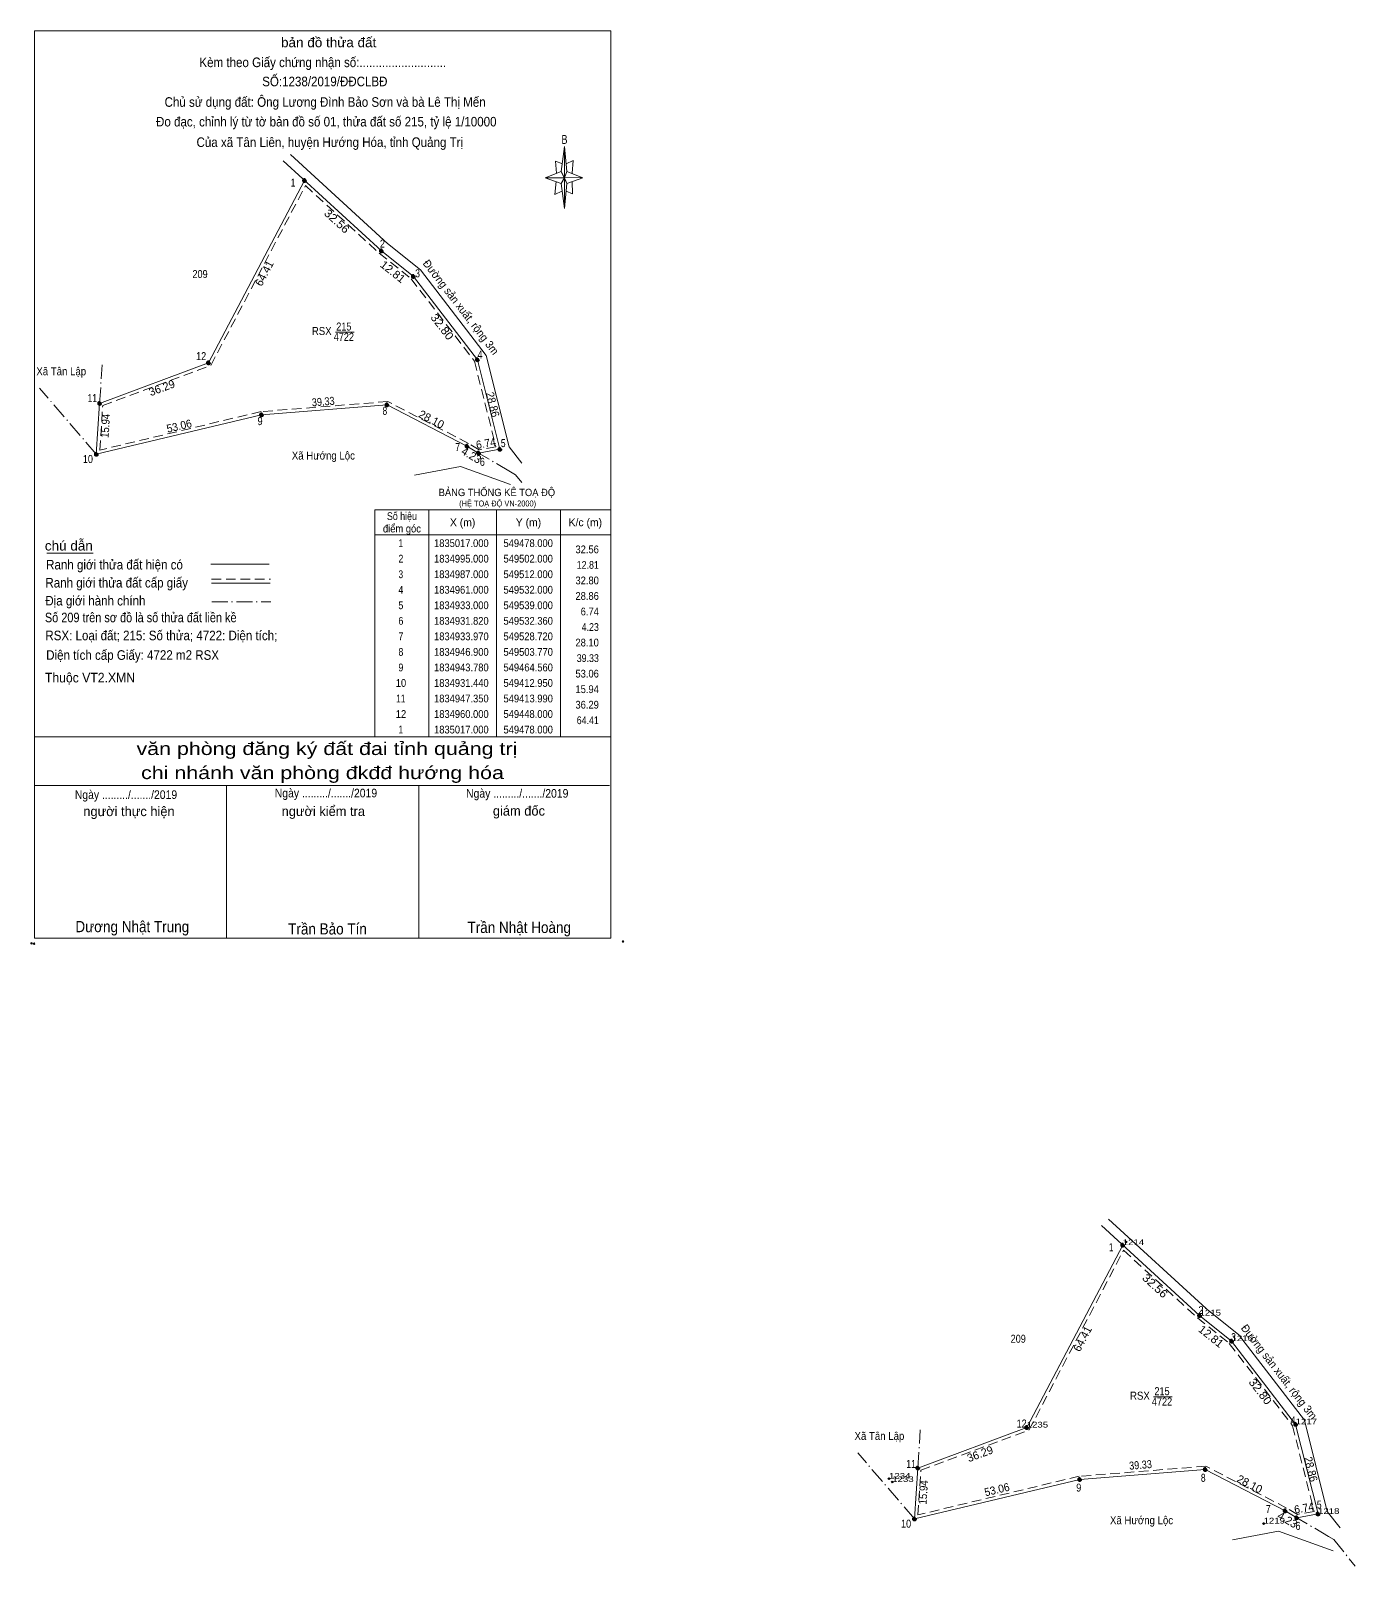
# Model space of a CAD drawing. Header units: metres. Extents: x 548628 to 549551, y 1834689 to 1835396.
# Drawn here: x 549136.9 to 549550.6, y 1834916.6 to 1835396.5 of the extents above; entities that cross this region are included whole.
import ezdxf
from ezdxf.enums import TextEntityAlignment as Align

# ---------------------------------------------------------------- set-up
doc = ezdxf.new("R2010")
doc.units = ezdxf.units.M
doc.header["$PDMODE"] = 32
doc.header["$PDSIZE"] = 0.5
doc.linetypes.add('DOT_DASHED', pattern=[7.7, 5, -1.2, 0.3, -1.2])
doc.linetypes.add('MEDIUM_DASHED', pattern=[4.5, 3, -1.5])
for name, color, linetype, lineweight in [('1', 7, 'MEDIUM_DASHED', 13), ('10', 7, 'Continuous', 13), ('17', 7, 'Continuous', 13), ('25', 7, 'DOT_DASHED', 13), ('46', 7, 'Continuous', 13), ('5', 7, 'Continuous', 13), ('55', 7, 'Continuous', 13), ('57', 7, 'DOT_DASHED', 13), ('6', 7, 'Continuous', 13), ('63', 7, 'MEDIUM_DASHED', 13)]:
    doc.layers.add(name, color=color, linetype=linetype, lineweight=lineweight)
doc.layers.add('12', color=7, linetype='Continuous')
doc.layers.add('7', color=7, linetype='Continuous')

msp = doc.modelspace()

# ---------------------------------------------------------------- hatches: boundary and pattern name
at = {"layer": '63'}
for points in [[(549223.02, 1835349.68, 1), (549221.82, 1835349.68, 1)], [(549247.02, 1835327.68, 1), (549245.82, 1835327.68, 1)], [(549257.02, 1835319.68, 1), (549255.82, 1835319.68, 1)], [(549193.02, 1835292.68, 1), (549191.82, 1835292.68, 1)], [(549277.02, 1835293.68, 1), (549275.82, 1835293.68, 1)], [(549159.01, 1835280.03, 1), (549157.81, 1835280.03, 1)], [(549248.79, 1835279.58, 1), (549247.59, 1835279.58, 1)], [(549209.58, 1835276.46, 1), (549208.38, 1835276.46, 1)], [(549157.97, 1835264.12, 1), (549156.77, 1835264.12, 1)], [(549273.74, 1835266.65, 1), (549272.54, 1835266.65, 1)], [(549277.37, 1835264.5, 1), (549276.17, 1835264.5, 1)], [(549284.02, 1835265.68, 1), (549282.82, 1835265.68, 1)], [(549478.6, 1835017, 1), (549477.4, 1835017, 1)], [(549502.6, 1834995, 1), (549501.4, 1834995, 1)], [(549512.6, 1834987, 1), (549511.4, 1834987, 1)], [(549532.6, 1834961, 1), (549531.4, 1834961, 1)], [(549448.6, 1834960, 1), (549447.4, 1834960, 1)], [(549414.59, 1834947.35, 1), (549413.39, 1834947.35, 1)], [(549504.37, 1834946.9, 1), (549503.17, 1834946.9, 1)], [(549465.16, 1834943.78, 1), (549463.96, 1834943.78, 1)], [(549529.32, 1834933.97, 1), (549528.12, 1834933.97, 1)], [(549539.6, 1834933, 1), (549538.4, 1834933, 1)], [(549413.55, 1834931.44, 1), (549412.35, 1834931.44, 1)], [(549532.95, 1834931.82, 1), (549531.75, 1834931.82, 1)]]:
    msp.add_hatch(color=256, dxfattribs=at).paths.add_polyline_path(points)

# ---------------------------------------------------------------- linework, layer by layer
at = {"layer": '1'}
for points in [[(549222.7, 1835348.07), (549245.77, 1835326.92), (549255.7, 1835318.97), (549275.5, 1835293.24), (549282.19, 1835266.48), (549276.97, 1835265.55), (549273.62, 1835267.53), (549248.4, 1835280.6), (549208.82, 1835277.45), (549158.46, 1835265.41), (549159.37, 1835279.32), (549193.13, 1835291.88)], [(549478.28, 1835015.39), (549501.35, 1834994.24), (549511.28, 1834986.29), (549531.08, 1834960.56), (549537.77, 1834933.8), (549532.55, 1834932.87), (549529.2, 1834934.85), (549503.98, 1834947.92), (549464.4, 1834944.77), (549414.04, 1834932.73), (549414.95, 1834946.64), (549448.71, 1834959.2)]]:
    msp.add_lwpolyline(points, close=True, dxfattribs=at)
at = {"layer": '10'}
for points in [[(549215.74, 1835355.8), (549246.42, 1835327.68), (549256.42, 1835319.68), (549276.42, 1835293.68), (549283.42, 1835265.68), (549276.77, 1835264.5)], [(549222.42, 1835349.68), (549192.42, 1835292.68), (549158.41, 1835280.03)], [(549471.32, 1835023.12), (549502, 1834995), (549512, 1834987), (549532, 1834961), (549539, 1834933), (549532.35, 1834931.82)], [(549478, 1835017), (549448, 1834960), (549413.99, 1834947.35)]]:
    msp.add_lwpolyline(points, dxfattribs=at)
at = {"layer": '17'}
msp.add_line((549141.91, 1835233.23), (549156.39, 1835233.23), dxfattribs=at)
at = {"layer": '25'}
for p, q in [((549157.37, 1835264.12), (549139.63, 1835284.81)), ((549412.95, 1834931.44), (549395.21, 1834952.13))]:
    msp.add_line(p, q, dxfattribs=at)
at = {"layer": '25', "linetype": 'Continuous'}
for p, q in [((549271.09, 1835260.33), (549256.74, 1835257.62)), ((549526.67, 1834927.65), (549512.32, 1834924.94))]:
    msp.add_line(p, q, dxfattribs=at)
at = {"layer": '46'}
for p, q in [((549157.37, 1835264.12), (549208.98, 1835276.46)), ((549412.95, 1834931.44), (549464.56, 1834943.78))]:
    msp.add_line(p, q, dxfattribs=at)
at = {"layer": '5'}
for p, q in [((549302.57, 1835352.51), (549303.57, 1835360.31)), ((549302.57, 1835348.71), (549297.57, 1835350.51)), ((549304.37, 1835352.51), (549309.37, 1835350.51)), ((549304.37, 1835348.71), (549303.57, 1835340.91)), ((549306.17, 1835345.51), (549304.17, 1835346.31)), ((549305.97, 1835349.31), (549306.17, 1835345.51)), ((549138.07, 1835175.87), (549318.07, 1835175.87)), ((549138.07, 1835160.67), (549317.67, 1835160.67)), ((549138.07, 1835160.67), (549317.67, 1835160.67)), ((549138.07, 1835160.67), (549317.67, 1835160.67)), ((549198.07, 1835112.87), (549198.07, 1835160.67)), ((549258.07, 1835112.87), (549258.07, 1835160.67))]:
    msp.add_line(p, q, dxfattribs=at)
for points in [[(549138.07, 1835396.47), (549318.07, 1835396.47), (549318.07, 1835112.87), (549138.07, 1835112.87)], [(549303.57, 1835360.31), (549304.37, 1835352.51), (549303.57, 1835350.51)], [(549303.57, 1835350.51), (549297.57, 1835350.51), (549302.57, 1835352.51), (549304.37, 1835348.71), (549309.37, 1835350.51), (549303.57, 1835350.71)], [(549303.57, 1835350.51), (549303.57, 1835340.91), (549302.57, 1835348.71)]]:
    msp.add_lwpolyline(points, close=True, dxfattribs=at)
for points in [[(549302.97, 1835354.91), (549300.77, 1835355.71), (549301.17, 1835351.91)], [(549304.17, 1835354.91), (549306.37, 1835355.91), (549305.97, 1835351.91)], [(549303.57, 1835350.51), (549302.57, 1835352.51), (549297.57, 1835350.51)], [(549303.57, 1835350.51), (549304.37, 1835348.71), (549309.37, 1835350.51)], [(549300.97, 1835349.31), (549300.57, 1835345.31), (549302.77, 1835346.31)], [(549318.07, 1835112.87), (549138.07, 1835112.87), (549138.07, 1835160.67)]]:
    msp.add_lwpolyline(points, dxfattribs=at)
for p in [(549137.13, 1835111.33), (549137.93, 1835111.19)]:
    msp.add_point(p, dxfattribs=at)
at = {"layer": '55'}
for p, q in [((549217.99, 1835357.81), (549248.45, 1835329.89)), ((549248.29, 1835330.02), (549258.6, 1835321.78)), ((549258.6, 1835321.78), (549279.18, 1835295.02)), ((549279.18, 1835295.02), (549286.33, 1835266.41)), ((549286.33, 1835266.41), (549290.34, 1835261.36)), ((549286.7, 1835254.64), (549271.09, 1835260.33)), ((549473.57, 1835025.13), (549504.03, 1834997.21)), ((549503.87, 1834997.34), (549514.18, 1834989.1)), ((549514.18, 1834989.1), (549534.76, 1834962.34)), ((549534.76, 1834962.34), (549541.91, 1834933.73)), ((549541.91, 1834933.73), (549545.92, 1834928.68)), ((549543.74, 1834921.43), (549526.67, 1834927.65))]:
    msp.add_line(p, q, dxfattribs=at)
for points in [[(549158.41, 1835280.03), (549192.42, 1835292.68), (549222.42, 1835349.68)], [(549246.42, 1835327.68), (549256.42, 1835319.68), (549276.42, 1835293.68), (549283.42, 1835265.68)], [(549413.99, 1834947.35), (549448, 1834960), (549478, 1835017)], [(549502, 1834995), (549512, 1834987), (549532, 1834961), (549539, 1834933)]]:
    msp.add_lwpolyline(points, dxfattribs=at)
at = {"layer": '57'}
for p, q in [((549158.41, 1835280.03), (549159.19, 1835292.02)), ((549286.7, 1835258.65), (549276.78, 1835264.5)), ((549413.99, 1834947.35), (549414.77, 1834959.34)), ((549542.28, 1834925.97), (549532.36, 1834931.82))]:
    msp.add_line(p, q, dxfattribs=at)
at = {"layer": '57', "linetype": 'Continuous'}
for p, q in [((549158.41, 1835280.03), (549157.37, 1835264.12)), ((549413.99, 1834947.35), (549412.95, 1834931.44))]:
    msp.add_line(p, q, dxfattribs=at)
for points in [[(549276.77, 1835264.5), (549273.14, 1835266.65), (549248.19, 1835279.58), (549208.98, 1835276.46)], [(549532.35, 1834931.82), (549528.72, 1834933.97), (549503.77, 1834946.9), (549464.56, 1834943.78)]]:
    msp.add_lwpolyline(points, dxfattribs=at)
at = {"layer": '57'}
for points in [[(549286.7, 1835258.65), (549288.33, 1835257.69), (549290.27, 1835255.28)], [(549542.28, 1834925.97), (549543.91, 1834925.01), (549550.64, 1834916.65)]]:
    msp.add_lwpolyline(points, dxfattribs=at)
at = {"layer": '6'}
for p, q in [((549193.11, 1835229.75), (549211.39, 1835229.75)), ((549193.39, 1835223.89), (549211.67, 1835223.89))]:
    msp.add_line(p, q, dxfattribs=at)
at = {"layer": '6', "linetype": 'MEDIUM_DASHED'}
msp.add_line((549193.39, 1835225.13), (549211.79, 1835225.13), dxfattribs=at)
at = {"layer": '6'}
msp.add_point((549321.87, 1835111.87), dxfattribs=at)
at = {"layer": '63', "linetype": 'Continuous'}
for p, q in [((549232.05, 1835302.29), (549237.91, 1835302.29)), ((549261.27, 1835246.73), (549261.27, 1835175.86)), ((549282.34, 1835246.73), (549282.34, 1835175.86)), ((549302.41, 1835246.73), (549302.41, 1835175.86)), ((549244.41, 1835238.97), (549318.07, 1835238.97)), ((549487.63, 1834969.61), (549493.49, 1834969.61))]:
    msp.add_line(p, q, dxfattribs=at)
at = {"layer": '63', "linetype": 'DOT_DASHED'}
msp.add_line((549193.45, 1835218.05), (549211.85, 1835218.05), dxfattribs=at)
at = {"layer": '63', "linetype": 'Continuous'}
msp.add_lwpolyline([(549244.41, 1835246.73), (549318.07, 1835246.73), (549318.07, 1835175.86), (549244.41, 1835175.86)], close=True, dxfattribs=at)
at = {"layer": '63'}
for centre in [(549222.42, 1835349.68), (549246.42, 1835327.68), (549256.42, 1835319.68), (549192.42, 1835292.68), (549276.42, 1835293.68), (549158.41, 1835280.03), (549248.19, 1835279.58), (549208.98, 1835276.46), (549157.37, 1835264.12), (549273.14, 1835266.65), (549276.77, 1835264.5), (549283.42, 1835265.68), (549478, 1835017), (549502, 1834995), (549512, 1834987), (549532, 1834961), (549448, 1834960), (549413.99, 1834947.35), (549503.77, 1834946.9), (549464.56, 1834943.78), (549528.72, 1834933.97), (549539, 1834933), (549412.95, 1834931.44), (549532.35, 1834931.82)]:
    msp.add_circle(centre, 0.6, dxfattribs=at)
at = {"layer": '7'}
for p in [(549478, 1835017), (549479, 1835018), (549502, 1834995), (549512, 1834987), (549532, 1834961), (549448, 1834960), (549405, 1834944), (549406, 1834943), (549539, 1834933), (549522, 1834930)]:
    msp.add_point(p, dxfattribs=at)

# ---------------------------------------------------------------- texts
at = {"layer": '1'}
for s, width, p in [('209', 0.85, (549189.775, 1835319.18)), ('RSX', 0.9, (549227.78, 1835301.39)), ('4722', 0.85, (549234.69, 1835299.56)), ('215', 0.85, (549234.69, 1835302.79)), ('209', 0.85, (549445.355, 1834986.5)), ('RSX', 0.9, (549483.36, 1834968.71)), ('215', 0.85, (549490.27, 1834970.11)), ('4722', 0.85, (549490.27, 1834966.88))]:
    msp.add_text(s, height=2.5, dxfattribs=dict(at, width=width)).set_placement(p, align=Align.CENTER)
for s, height, width, p in [('BẢNG THỐNG KÊ TOẠ ĐỘ ', 2.3, 0.95, (549264.32, 1835251.05)), ('(HỆ TOẠ ĐỘ VN-2000)', 1.86, 0.9, (549270.72, 1835247.81))]:
    msp.add_text(s, height=height, dxfattribs=dict(at, width=width)).set_placement(p)
at = {"layer": '12', "width": 1.25}
for s, p in [('1214', (549478, 1835017)), ('1215', (549502, 1834995)), ('1216', (549512, 1834987)), ('1235', (549448, 1834960)), ('1217', (549532, 1834961)), ('1234', (549405, 1834944)), ('1233', (549406, 1834943)), ('1218', (549539, 1834933)), ('1219', (549522, 1834930))]:
    msp.add_text(s, height=1.8, dxfattribs=at).set_placement(p)
at = {"layer": '5'}
for s, height, width, p in [('bản đồ thửa đất', 3, 1.05, (549229.95, 1835391.31)), ('Kèm theo Giấy chứng nhận số:...........................', 3, 0.9, (549228.11, 1835385.09)), ('SỐ:1238/2019/ĐĐCLBĐ', 3, 0.9, (549228.755, 1835379.11)), ('Chủ sử dụng đất: Ông Lương Đình Bảo Sơn và bà Lê Thị Mến', 3, 0.9, (549228.85, 1835372.69)), ('Đo đạc, chỉnh lý từ tờ bản đồ số 01, thửa đất số 215, tỷ lệ 1/10000 ', 3, 0.9, (549229.705, 1835366.55)), ('Của xã Tân Liên, huyện Hướng Hóa, tỉnh Quảng Trị', 3, 0.9, (549230.305, 1835360.13)), ('B', 2.755, 0.75, (549303.63, 1835361.11)), ('văn phòng đăng ký đất đai tỉnh quảng trị', 4, 1.25, (549229.4, 1835170.15)), ('chi nhánh văn phòng đkđđ hướng hóa', 4, 1.25, (549228.02, 1835162.63)), ('Ngày ........./......./2019', 2.7, 0.9, (549166.635, 1835156.41)), ('Ngày ........./......./2019', 2.7, 0.9, (549229.1, 1835156.91)), ('Ngày ........./......./2019', 2.7, 0.9, (549288.86, 1835156.81)), ('Dương Nhật Trung', 3.5, 0.9, (549168.615, 1835114.79)), ('Trần Bảo Tín', 3.5, 0.9, (549229.595, 1835114.07)), ('Trần Nhật Hoàng', 3.5, 0.9, (549289.48, 1835114.53))]:
    msp.add_text(s, height=height, dxfattribs=dict(at, width=width)).set_placement(p, align=Align.CENTER)
for s, p in [('người thực hiện', (549167.57, 1835151.05)), ('người kiểm tra', (549228.28, 1835151.09)), ('giám đốc', (549289.38, 1835151.21))]:
    msp.add_text(s, height=3, dxfattribs=at).set_placement(p, align=Align.CENTER)
at = {"layer": '6'}
for s, width, p in [('chú dẫn', 1.05, (549141.29, 1835234.05)), ('Ranh giới thửa đất hiện có ', 0.9, (549141.69, 1835228.13)), ('Ranh giới thửa đất cấp giấy', 0.9, (549141.47, 1835222.49)), ('Địa giới hành chính', 0.9, (549141.45, 1835216.87)), ('Số 209 trên sơ đồ là số thửa đất liền kề', 0.85, (549141.31, 1835211.63)), ('RSX: Loại đất; 215: Số thửa; 4722: Diện tích;', 0.9, (549141.45, 1835206.01)), ('Diện tích cấp Giấy: 4722 m2 RSX', 0.9, (549141.71, 1835199.89)), ('Thuộc VT2.XMN', 0.95, (549141.31, 1835192.83))]:
    msp.add_text(s, height=3, dxfattribs=dict(at, width=width)).set_placement(p)
at = {"layer": '63'}
for s, height, width, p in [(' 1', 2.5, 0.75, (549219.51, 1835347.76)), (' 2', 2.5, 0.85, (549247.53, 1835328.67)), (' 3', 2.5, 0.8, (549258.47, 1835319.4)), (' 12', 2.5, 0.85, (549191.7, 1835293.53)), (' 4', 2.5, 0.85, (549278.01, 1835293.99)), (' 11', 2.5, 0.8, (549157.6, 1835280.44)), (' 8', 2.5, 0.8, (549248.25, 1835276.45)), (' 9', 2.5, 0.85, (549209.32, 1835273.23)), (' 5', 2.5, 0.8, (549285.22, 1835266.36)), (' 10', 2.5, 0.85, (549156.32, 1835261.39)), (' 7', 2.5, 0.8, (549270.98, 1835265.12)), (' 6', 2.5, 0.85, (549278.74, 1835260.52)), ('32.56', 2.427, 0.9, (549314.35, 1835233.19)), ('12.81', 2.427, 0.85, (549314.35, 1835228.34)), ('32.80', 2.427, 0.9, (549314.35, 1835223.48)), ('28.86', 2.427, 0.9, (549314.35, 1835218.63)), ('6.74', 2.427, 0.9, (549314.36, 1835213.77)), ('4.23', 2.427, 0.85, (549314.35, 1835208.92)), ('28.10', 2.427, 0.9, (549314.35, 1835204.07)), ('39.33', 2.427, 0.85, (549314.35, 1835199.21)), ('53.06', 2.427, 0.9, (549314.35, 1835194.36)), ('15.94', 2.427, 0.9, (549314.35, 1835189.5)), ('36.29', 2.427, 0.9, (549314.35, 1835184.65)), ('64.41', 2.427, 0.85, (549314.35, 1835179.8)), (' 1', 2.5, 0.75, (549475.09, 1835015.08)), (' 2', 2.5, 0.85, (549503.24, 1834995.49)), (' 3', 2.5, 0.8, (549513.36, 1834987)), (' 12', 2.5, 0.85, (549448, 1834960)), (' 4', 2.5, 0.85, (549532, 1834961)), (' 11', 2.5, 0.8, (549413.37, 1834947.41)), (' 9', 2.5, 0.85, (549465.05, 1834939.99)), (' 8', 2.5, 0.8, (549503.89, 1834943.05)), (' 7', 2.5, 0.8, (549524.19, 1834933.29)), (' 5', 2.5, 0.8, (549540.12, 1834934.68)), (' 10', 2.5, 0.85, (549411.9, 1834928.71)), (' 6', 2.5, 0.85, (549533.54, 1834928.03))]:
    msp.add_text(s, height=height, dxfattribs=dict(at, width=width)).set_placement(p, align=Align.RIGHT)
for s, rotation, width, p in [('32.56', 317.49, 1.1, (549231.675, 1835336.038)), ('12.81', 321.34, 1.05, (549249.219, 1835320.193)), ('Đường sản xuất, rộng 3m', 307.562, 0.95, (549270.274, 1835309.317)), ('32.80', 307.569, 1.1, (549264.408, 1835303.182)), ('28.86', 284.036, 0.95, (549279.994, 1835279.373)), ('39.33', 4.55, 0.85, (549228.341, 1835279.341)), ('15.94', 86.26, 0.9, (549161.452, 1835272.923)), ('53.06', 13.447, 0.95, (549183.539, 1835271.743)), ('6.74', 10.077, 0.95, (549279.271, 1835266.302)), ('32.56', 317.49, 1.1, (549487.255, 1835003.358)), ('12.81', 321.34, 1.05, (549504.799, 1834987.513)), ('Đường sản xuất, rộng 3m', 307.562, 0.95, (549525.854, 1834976.637)), ('32.80', 307.569, 1.1, (549519.988, 1834970.502)), ('39.33', 4.55, 0.85, (549483.641, 1834947.091)), ('28.86', 284.036, 0.95, (549535.575, 1834946.688)), ('15.94', 86.26, 0.9, (549416.942, 1834939.673)), ('53.06', 13.447, 0.95, (549438.999, 1834939.413)), ('6.74', 10.077, 0.95, (549534.851, 1834933.622))]:
    msp.add_text(s, height=2.5, rotation=rotation, dxfattribs=dict(at, width=width)).set_placement(p, align=Align.CENTER)
for s, rotation, p in [('64.41', 62.241, (549210.953, 1835320.083)), ('36.29', 20.403, (549178.279, 1835283.701)), ('28.10', 332.605, (549261.49, 1835273.931)), ('4.23', 329.431, (549273.904, 1835262.725)), ('64.41', 62.241, (549466.533, 1834987.153)), ('36.29', 20.403, (549433.859, 1834950.611)), ('28.10', 332.605, (549517.07, 1834941.251)), ('4.23', 329.431, (549528.824, 1834930.105))]:
    msp.add_text(s, height=2.5, rotation=rotation, dxfattribs=at).set_placement(p, align=Align.CENTER)
for s, height, width, p in [('Xã Tân Lập', 2.5, 0.9, (549146.415, 1835288.8)), ('Xã Hướng Lộc', 2.5, 0.9, (549228.3, 1835262.47)), ('Số hiệu', 2.427, 0.85, (549252.835, 1835243.58)), ('điểm góc', 2.427, 0.9, (549252.84, 1835239.69)), (' 1', 2.427, 0.75, (549252.125, 1835235.13)), ('1835017.000', 2.427, 0.9, (549271.4, 1835235.13)), ('549478.000', 2.427, 0.9, (549292.28, 1835235.13)), (' 2', 2.427, 0.85, (549252.13, 1835230.28)), ('1834995.000', 2.427, 0.9, (549271.4, 1835230.28)), ('549502.000', 2.427, 0.9, (549292.28, 1835230.28)), (' 3', 2.427, 0.8, (549252.13, 1835225.42)), ('1834987.000', 2.427, 0.9, (549271.4, 1835225.42)), ('549512.000', 2.427, 0.9, (549292.28, 1835225.42)), (' 4', 2.427, 0.85, (549252.125, 1835220.57)), ('1834961.000', 2.427, 0.9, (549271.4, 1835220.57)), ('549532.000', 2.427, 0.9, (549292.28, 1835220.57)), (' 5', 2.427, 0.85, (549252.13, 1835215.72)), ('1834933.000', 2.427, 0.9, (549271.4, 1835215.72)), ('549539.000', 2.427, 0.9, (549292.28, 1835215.72)), (' 6', 2.427, 0.85, (549252.13, 1835210.86)), ('1834931.820', 2.427, 0.9, (549271.4, 1835210.86)), ('549532.360', 2.427, 0.9, (549292.28, 1835210.86)), (' 7', 2.427, 0.85, (549252.13, 1835206.01)), ('1834933.970', 2.427, 0.9, (549271.4, 1835206.01)), ('549528.720', 2.427, 0.9, (549292.28, 1835206.01)), (' 8', 2.427, 0.85, (549252.13, 1835201.15)), ('1834946.900', 2.427, 0.9, (549271.4, 1835201.15)), ('549503.770', 2.427, 0.9, (549292.28, 1835201.15)), (' 9', 2.427, 0.85, (549252.125, 1835196.3)), ('1834943.780', 2.427, 0.9, (549271.4, 1835196.3)), ('549464.560', 2.427, 0.9, (549292.28, 1835196.3)), (' 10', 2.427, 0.9, (549252.13, 1835191.45)), ('1834931.440', 2.427, 0.9, (549271.4, 1835191.45)), ('549412.950', 2.427, 0.9, (549292.28, 1835191.45)), (' 11', 2.427, 0.8, (549252.13, 1835186.59)), ('1834947.350', 2.427, 0.9, (549271.4, 1835186.59)), ('549413.990', 2.427, 0.9, (549292.28, 1835186.59)), (' 12', 2.427, 0.9, (549252.135, 1835181.74)), ('1834960.000', 2.427, 0.9, (549271.4, 1835181.74)), ('549448.000', 2.427, 0.9, (549292.28, 1835181.74)), (' 1', 2.427, 0.75, (549252.125, 1835176.88)), ('1835017.000', 2.427, 0.9, (549271.4, 1835176.88)), ('549478.000', 2.427, 0.9, (549292.28, 1835176.88)), ('Xã Tân Lập', 2.5, 0.9, (549401.995, 1834956.12)), ('Xã Hướng Lộc', 2.5, 0.9, (549483.88, 1834929.79))]:
    msp.add_text(s, height=height, dxfattribs=dict(at, width=width)).set_placement(p, align=Align.CENTER)
for s, p in [('X (m)', (549271.8, 1835241.64)), ('Y (m)', (549292.365, 1835241.64)), ('K/c (m)', (549310.135, 1835241.64))]:
    msp.add_text(s, height=2.427, dxfattribs=at).set_placement(p, align=Align.CENTER)

doc.saveas('drawing.dxf')
